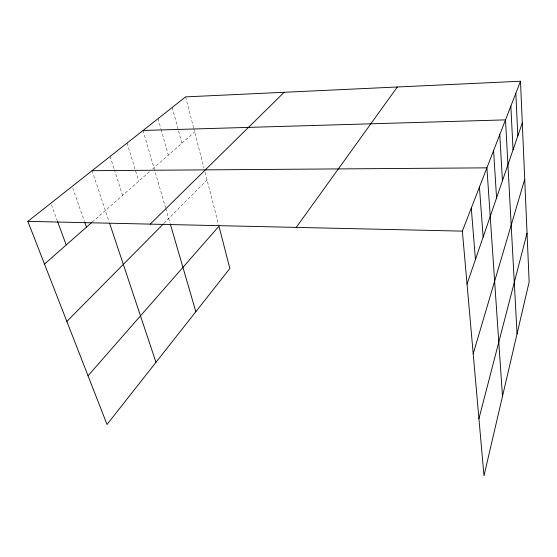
<?xml version="1.0" encoding="UTF-8"?>
<svg xmlns="http://www.w3.org/2000/svg" width="557" height="557" viewBox="0 0 557 557"><rect width="100%" height="100%" fill="white"/><g stroke="black" fill="none" stroke-linecap="round" stroke-linejoin="round"><path stroke-width="0.42" stroke-dasharray="2.79 2.09" d="M163.96 223.357L207.016 179.883M92.323 221.992L150.118 171.145M152.66 168.91L194.658 131.953M51.411 204.844L57.336 220.892M72.744 188.022L84.462 221.449M92.079 170.686L109.13 221.825M110.154 156.426L114.108 168.862M114.373 169.69L122.554 195.396M127.107 143.045L138.714 181.178M143.052 130.47L165.561 207.747M165.805 208.583L170.157 223.524M158.063 118.62L160.848 128.59M161.077 129.419L168.277 155.173M172.231 107.445L181.833 143.246M185.613 96.883L193.585 127.783M193.794 128.618L203.973 168.089M205.06 172.301L218.539 224.582"/><path stroke-width="0.84" d="M478.929 418.683L527.047 233.223M473.199 353.813L524.722 179.298M467.031 284.028L522.285 122.909M520.489 81.238L529.15 281.933L483.977 475.762L462.359 231.127L520.489 81.238L185.613 96.883L27.85 221.366L107.021 424.469L229.86 268.488L218.964 226.212L88.041 375.773M296.24 227.395L397.336 86.996M66.854 321.417L163.368 223.956M150.202 224.109L284.174 92.281M44.497 264.074L91.675 222.563M143.052 130.47L505.505 119.873L517.056 333.838M92.079 170.686L486.902 167.845L502.484 396.368M27.85 221.366L462.359 231.127M57.629 221.693L66.22 244.962M84.748 222.264L86.46 227.152M109.666 223.441L155.974 362.308M170.4 224.353L195.841 311.683M471.278 208.123L475.434 259.527M479.431 187.11L483.135 237.08M493.586 150.613L496.559 197.923M499.768 134.669L502.449 180.747M510.846 106.102L513.039 149.875M515.831 93.256L517.815 135.95"/></g></svg>
